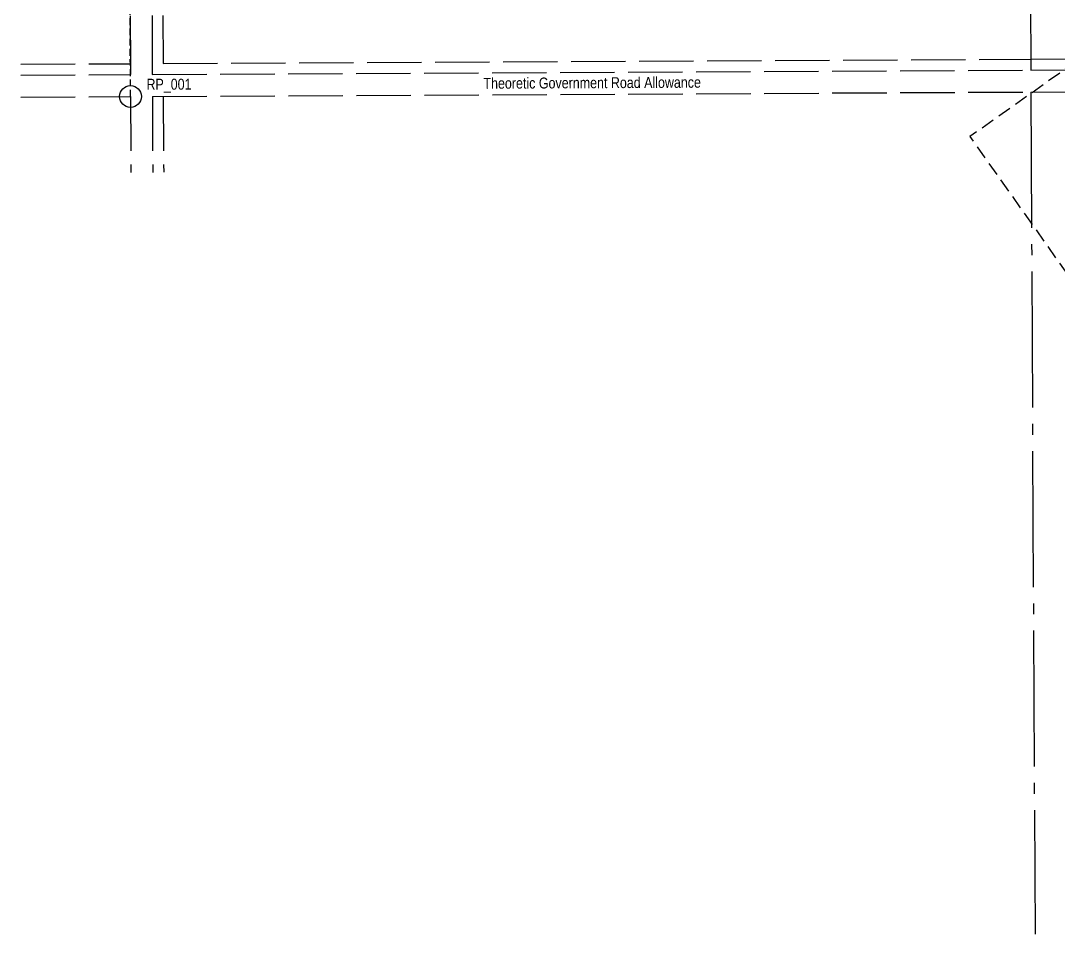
# Model space of a CAD drawing. Extents: x 518691 to 525422, y 6029591 to 6034645.
# Drawn here: x 521106 to 522059, y 6032130 to 6032970 of the extents above; entities that cross this region are included whole.
import ezdxf
from ezdxf.enums import TextEntityAlignment as Align

# ---------------------------------------------------------------- set-up
doc = ezdxf.new("R2010")
doc.units = 0
doc.header["$LTSCALE"] = 5
for name, pattern in [('foc-ACCESSROAD', [3.75, 2.5, -1.25]), ('foc-QUARTERLINE', [33, 25, -3, 2, -3]), ('foc-TIELINE', [1.875, 1.25, -0.625]), ('foc-UNSURVEYED', [12.5, 10, -2.5])]:
    doc.linetypes.add(name, pattern=pattern)
for name, color, linetype in [('35', 37, 'Continuous'), ('C-WS', 13, 'foc-ACCESSROAD'), ('L-QSEC', 8, 'foc-QUARTERLINE'), ('L-ROAD-T', 7, 'Continuous'), ('L-TIE', 7, 'foc-TIELINE'), ('L-USEC', 7, 'foc-UNSURVEYED')]:
    doc.layers.add(name, color=color, linetype=linetype)
doc.styles.add('80', font='ARIALN.TTF', dxfattribs={"height": 10})
doc.styles.add('80L', font='ARIALN.TTF', dxfattribs={"height": 10})

msp = doc.modelspace()

# ---------------------------------------------------------------- linework, layer by layer
at = {"layer": '35', "color": 3}
msp.add_circle((521206.639, 6032900.487), 10, dxfattribs=at)
at = {"layer": 'C-WS', "flags": 128}
msp.add_lwpolyline([(522104.901, 6032684.782), (522240.399, 6032780.704), (522113.773, 6032959.544), (521978.283, 6032863.612), (522104.901, 6032684.782)], dxfattribs=at)
at = {"layer": 'L-QSEC'}
for p, q in [((522030.443, 6033688.861), (522034.19, 6032924.742)), ((522034.288, 6032904.626), (522038.085, 6032130.5))]:
    msp.add_line(p, q, dxfattribs=at)
at = {"layer": 'L-TIE'}
msp.add_line((521206.639, 6032900.487), (521203.202, 6033627.655), dxfattribs=at)
at = {"layer": 'L-USEC'}
for p, q in [((521202.744, 6033724.717), (521206.497, 6032930.646)), ((521222.86, 6033724.812), (521226.613, 6032930.741)), ((521232.903, 6033724.868), (521236.656, 6032930.798)), ((522034.141, 6032934.785), (522841.694, 6032938.841)), ((521105.748, 6032930.145), (521206.497, 6032930.646)), ((521206.497, 6032930.646), (521206.544, 6032920.604)), ((521226.613, 6032930.741), (521226.661, 6032920.704)), ((521236.656, 6032930.797), (522034.141, 6032934.785)), ((521236.656, 6032930.798), (521236.656, 6032930.797)), ((522034.187, 6032924.742), (522841.744, 6032928.799)), ((521105.787, 6032920.103), (521206.539, 6032920.604)), ((521206.538, 6032920.604), (521206.544, 6032920.604)), ((521226.661, 6032920.704), (522034.188, 6032924.742)), ((521105.865, 6032899.986), (521206.639, 6032900.487)), ((521206.639, 6032900.487), (521206.969, 6032830.659)), ((521226.756, 6032900.588), (522034.288, 6032904.626)), ((521226.756, 6032900.588), (521227.086, 6032830.759)), ((521236.799, 6032900.638), (521237.129, 6032830.809)), ((522034.288, 6032904.626), (522841.847, 6032908.682))]:
    msp.add_line(p, q, dxfattribs=at)

# ---------------------------------------------------------------- texts
at = {"layer": '35', "color": 3, "style": '80'}
msp.add_attdef('RP_001', (521221.322, 6032906.769), 'RP', height=10, dxfattribs=at)
at = {"layer": 'L-ROAD-T', "style": '80L'}
msp.add_text('Theoretic Government Road Allowance', height=10, rotation=0.287731, dxfattribs=at).set_placement((521631.019, 6032913.095), align=Align.MIDDLE_CENTER)

doc.saveas('drawing.dxf')
